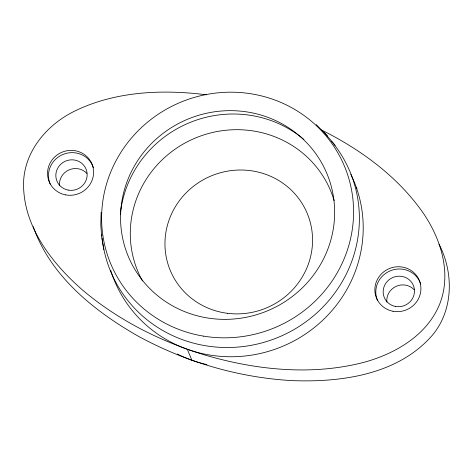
<?xml version="1.0" encoding="UTF-8"?>
<svg xmlns="http://www.w3.org/2000/svg" width="473" height="473" viewBox="0 0 473 473"><rect width="100%" height="100%" fill="white"/><g stroke="black" fill="none" stroke-linecap="round" stroke-linejoin="round"><path stroke-width="0.71" d="M101.127 212.466L100.79 224.9L101.701 237.304L103.853 249.561M206.459 94.801C161.754 89.137 114.182 91.295 73.25 111.811C47.04 125.114 25.347 150.432 23.65 180.71C21.788 224.651 51.054 262.527 82.533 290.026C118.374 320.381 161.157 341.802 205.98 355.359C257.046 370.14 312.21 375.804 364.186 362.265C395.381 353.656 427.013 335.322 439.701 304.056C451.762 273.471 441.078 239.214 423.311 213.181C397.905 176.713 361.035 149.722 321.616 130.034M33.222 226.585C50.339 275.712 93.394 310.448 137.146 335.582C184.488 361.591 237.511 377.424 291.486 380.588C341.068 382.574 397.864 374.858 432.281 335.327C453.572 310.046 453.79 272.714 439.045 244.198M324.176 132.428L335.12 145.347M316.283 124.653L327.529 136.058M187.326 349.275L191.872 360.249M206.943 364.588A129.649 125.055 -22.5 0 1 177.274 354.011M356.299 187.267A129.649 125.055 -22.5 0 1 356.902 188.567M331.461 141.155A129.649 125.055 -22.5 0 1 279.2 336.924A129.649 125.055 -22.5 0 1 102.133 238.197M101.914 236.045A129.649 125.055 -22.5 0 1 101.796 234.608M120.319 214.494A111.131 107.194 -22.5 0 1 189.898 122.537A111.131 107.194 -22.5 0 1 303.926 139.482M350.818 174.348A129.649 125.055 -22.5 0 1 280.548 347.176A129.649 125.055 -22.5 0 1 110.723 270.349M50.173 184.098A23.153 22.332 -22.5 0 1 63.636 154.186A23.153 22.332 -22.5 0 1 93.441 167.696M59.539 185.794A15.745 15.183 -22.5 0 1 68.822 169.984A15.745 15.183 -22.5 0 1 86.872 173.431M377.495 300.456A23.153 22.332 -22.5 0 1 390.952 270.544A23.153 22.332 -22.5 0 1 420.757 284.06M386.855 302.152A15.745 15.183 -22.5 0 1 396.143 286.342A15.745 15.183 -22.5 0 1 414.194 289.789M142.521 280.974A104.474 100.773 -22.5 0 1 195.26 138.081A104.474 100.773 -22.5 0 1 334.163 200.682M120.999 208.067L120.976 208.351A107.602 103.788 -22.5 0 0 188.674 313.156A107.602 103.788 -22.5 0 0 312.499 276.439L313.889 274.6A107.602 103.788 -22.5 0 0 333.991 223.912L334.222 221.666A107.602 103.788 -22.5 0 0 266.524 116.861A107.602 103.788 -22.5 0 0 142.698 153.577L141.303 155.416A107.602 103.788 -22.5 0 0 121.206 206.098L120.999 208.067M203.532 336.126A126.64 122.152 -22.5 0 0 346.733 172.095A126.64 122.152 -22.5 0 0 132.523 136.803A126.64 122.152 -22.5 0 0 203.532 336.126M68.177 190.087A15.745 15.183 -22.5 0 0 86.417 170.061A15.745 15.183 -22.5 0 0 59.905 165.112A15.745 15.183 -22.5 0 0 68.177 190.087M65.682 194.894A23.153 22.332 -22.5 0 0 92.507 165.444A23.153 22.332 -22.5 0 0 53.52 158.165A23.153 22.332 -22.5 0 0 65.682 194.894M395.499 306.445A15.745 15.183 -22.5 0 0 413.739 286.425A15.745 15.183 -22.5 0 0 387.227 281.47A15.745 15.183 -22.5 0 0 395.499 306.445M392.998 311.252A23.153 22.332 -22.5 0 0 419.823 281.807A23.153 22.332 -22.5 0 0 380.836 274.523A23.153 22.332 -22.5 0 0 392.998 311.252M227.738 313.339A74.184 71.553 -22.5 0 0 307.468 213.985A74.184 71.553 -22.5 0 0 181.07 198.53A74.184 71.553 -22.5 0 0 227.738 313.339"/></g></svg>
